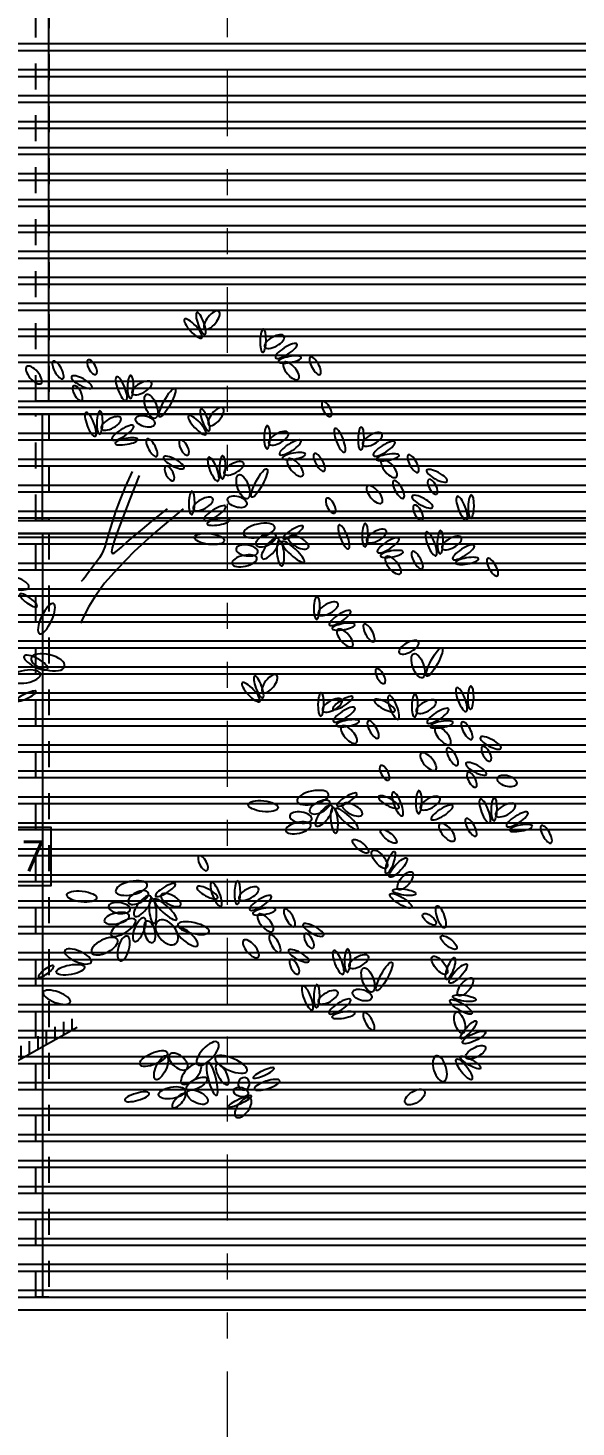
# Model space of a CAD drawing. Header units: millimetres. Extents: x 2056 to 4470, y 1400 to 3101.
# Drawn here: x 2094.78 to 2096.89, y 1443.38 to 1448.76 of the extents above; entities that cross this region are included whole.
import ezdxf
from ezdxf.enums import TextEntityAlignment as Align

# ---------------------------------------------------------------- set-up
doc = ezdxf.new("R2010")
doc.units = ezdxf.units.MM
doc.linetypes.add('DIVIDE', pattern=[31.75, 12.7, -6.35, 0, -6.35, 0, -6.35])
doc.linetypes.add('DOT', pattern=[0.25, 0, -0.25])
for name, color, linetype in [('A-252', 252, 'Continuous'), ('A-253', 253, 'Continuous'), ('A-ANNO-GLAZ', 124, 'Continuous'), ('A-GLAZ', 5, 'Continuous'), ('A-GRID-COLS', 75, 'DIVIDE'), ('A-LDSP-TREE', 74, 'Continuous'), ('A-PLAN-2', 4, 'Continuous'), ('A-PLAN-3', 3, 'Continuous')]:
    doc.layers.add(name, color=color, linetype=linetype)
doc.styles.add('NUEVO', font='SIMPLEX')

# ---------------------------------------------------------------- blocks, each defined once
blk = doc.blocks.new('*X63')
at = {"color": 0}
for p, q in [((197.7, 16.95), (197.7, 17.0074)), ((197.7375, 16.9711), (197.7375, 17.0207)), ((197.5875, 16.8869), (197.5875, 16.9443)), ((197.625, 16.908), (197.625, 16.9653)), ((197.6625, 16.929), (197.6625, 16.9863)), ((197.475, 16.8238), (197.475, 16.8812)), ((197.5125, 16.8449), (197.5125, 16.9022)), ((197.55, 16.8659), (197.55, 16.9232)), ((197.3625, 16.7607), (197.3625, 16.8181)), ((197.4, 16.7818), (197.4, 16.8391)), ((197.4375, 16.8028), (197.4375, 16.8601)), ((197.25, 16.6977), (197.25, 16.755)), ((197.2875, 16.7187), (197.2875, 16.776)), ((197.325, 16.7397), (197.325, 16.797)), ((197.1375, 16.6346), (197.1375, 16.6919)), ((197.175, 16.6556), (197.175, 16.7129)), ((197.2125, 16.6766), (197.2125, 16.7339)), ((197.025, 16.5715), (197.025, 16.6288)), ((197.0625, 16.5925), (197.0625, 16.6498)), ((197.1, 16.6135), (197.1, 16.6709)), ((196.9125, 16.5084), (196.9125, 16.5657)), ((196.95, 16.5294), (196.95, 16.5867)), ((196.9875, 16.5504), (196.9875, 16.6078)), ((196.8, 16.4453), (196.8, 16.5026)), ((196.8375, 16.4663), (196.8375, 16.5236)), ((196.875, 16.4873), (196.875, 16.5447)), ((196.6875, 16.3822), (196.6875, 16.4395)), ((196.725, 16.4032), (196.725, 16.4605)), ((196.7625, 16.4242), (196.7625, 16.4816)), ((196.6125, 16.3401), (196.6125, 16.3974)), ((196.65, 16.3612), (196.65, 16.4185)), ((196.5375, 16.272), (196.5375, 16.3397)), ((196.575, 16.3062), (196.575, 16.3739)), ((196.4625, 16.2036), (196.4625, 16.2713)), ((196.5, 16.2378), (196.5, 16.3055)), ((196.3875, 16.1319), (196.3875, 16.2029)), ((196.425, 16.1694), (196.425, 16.2371)), ((196.35, 16.0938), (196.35, 16.1651)), ((196.275, 16.0177), (196.275, 16.089)), ((196.3125, 16.0558), (196.3125, 16.127)), ((196.2, 15.958), (196.2, 16.0216)), ((196.2375, 15.9875), (196.2375, 16.0511)), ((196.125, 15.899), (196.125, 15.9626)), ((196.1625, 15.9285), (196.1625, 15.9921)), ((196.05, 15.7895), (196.05, 15.8824)), ((196.0875, 15.8482), (196.0875, 15.9331)), ((196.0125, 15.7309), (196.0125, 15.8237)), ((195.975, 15.6722), (195.975, 15.7651)), ((195.9375, 15.6136), (195.9375, 15.7064)), ((195.9, 15.5549), (195.9, 15.6478)), ((195.8625, 15.4963), (195.8625, 15.5891)), ((195.825, 15.4376), (195.825, 15.5305)), ((195.7875, 15.379), (195.7875, 15.4718)), ((195.75, 15.3203), (195.75, 15.4131)), ((195.7125, 15.2617), (195.7125, 15.3545)), ((195.675, 15.203), (195.675, 15.2958)), ((195.6375, 15.1444), (195.6375, 15.2372)), ((195.6, 15.0857), (195.6, 15.1785)), ((195.5625, 15.0271), (195.5625, 15.1199))]:
    blk.add_line(p, q, dxfattribs=at)
blk = doc.blocks.new('E4', base_point=(655.182746, 222.149869))
blk.add_circle((656.700527, 222.149869), 1.51778)
blk = doc.blocks.new('TROPI')
for points in [[(3.8362, 9.6125), (3.7988, 9.5275), (3.7692, 9.4543), (3.7459, 9.3917), (3.728, 9.3387), (3.7142, 9.294), (3.7033, 9.2564), (3.6942, 9.2249), (3.6857, 9.1983), (3.6767, 9.1755), (3.6672, 9.1558), (3.6572, 9.1384), (3.6468, 9.1228), (3.6359, 9.1083), (3.6248, 9.0942), (3.6133, 9.0798), (3.6017, 9.0646), (3.5898, 9.0482), (3.5781, 9.0321), (3.5666, 9.0182), (3.5557, 9.0083)], [(3.8756, 9.5913), (3.8239, 9.4612), (3.7846, 9.3595), (3.7563, 9.2831), (3.7376, 9.2285), (3.7271, 9.1924), (3.7237, 9.1715), (3.7259, 9.1625), (3.7324, 9.1621), (3.7423, 9.1675), (3.7569, 9.1789), (3.7776, 9.1967), (3.8061, 9.2218), (3.8441, 9.2547), (3.8931, 9.2961), (3.9549, 9.3467), (4.0309, 9.407)], [(4.1183, 9.407), (3.9677, 9.2813), (3.848, 9.1721), (3.7553, 9.078), (3.6854, 8.9975), (3.6343, 8.9288), (3.5979, 8.8705), (3.5721, 8.8209), (3.5529, 8.7786)], [(3.5334, 6.5548), (2.0995, 5.7506), (1.8602, 5.5323), (1.6747, 5.3441), (1.4787, 5.19), (0.7849, 4.1049)]]:
    blk.add_lwpolyline(points)
at = {"zscale": 0.01988043750000001}
for p, xscale, yscale, rotation in [((4.2372, 10.367), -0.04224378260025001, 0.0108766469975625, 290.1700857808854), ((4.2369, 10.3979), -0.04023218053181251, 0.01740261929175, 231.1093527808855), ((4.22, 10.3479), -0.04626700661756251, 0.01305196446881251, 313.0310417808855), ((4.5554, 10.268), -0.04224378260025002, 0.01087664699756251, 268.3839888621183), ((4.5665, 10.2968), -0.04023218053181252, 0.01740261929175, 209.3232558621183), ((4.6256, 10.2377), -0.04626700661756251, 0.0130519644688125, 212.7882540812347), ((3.5948, 10.2265), -0.03017413042875, 0.01305196446881251, 117.8529470000019), ((4.6413, 10.2174), -0.04224378260025002, 0.01087664699756251, 189.9272980812347), ((4.8174, 10.2419), -0.03620895651450001, 0.01305196446881251, 119.023390000002), ((3.2563, 10.1893), -0.04023218053181252, 0.01740261929175, 130.8665650812347), ((3.402, 10.219), -0.03620895651450001, 0.01305196446881251, 119.023390000002), ((4.6717, 10.2123), -0.04023218053181252, 0.01740261929175, 130.8665650812347), ((3.5031, 10.1344), -0.04224378260025001, 0.0130519644688125, 151.6001920000019), ((3.5147, 10.0841), -0.03017413042875, 0.01305196446881251, 117.8529470000019), ((3.8028, 10.0023), -0.04626700661756251, 0.0130519644688125, 291.2449448621182), ((3.8258, 10.0137), -0.04224378260025002, 0.01087664699756251, 268.3839888621183), ((3.8369, 10.0425), -0.04023218053181252, 0.01740261929175, 209.3232558621183), ((3.9646, 9.9053), 0.04626700661756253, 0.01957795664343752, 109.9640515443302), ((3.9881, 9.9137), 0.05833665878906252, 0.0130519644688125, 61.65653454433038), ((4.8857, 9.9962), -0.03017413042875, 0.01305196446881251, 117.8529470000019), ((3.6335, 9.8065), -0.04626700661756251, 0.0130519644688125, 291.2449448621182), ((3.6566, 9.8179), -0.04224378260025002, 0.01087664699756251, 268.3839888621183), ((3.6677, 9.8467), -0.04023218053181252, 0.01740261929175, 209.3232558621183), ((3.9611, 9.8723), 0.03620895651450001, 0.01957795664343751, 162.9925695443303), ((4.2425, 9.8167), -0.04626700661756251, 0.01305196446881251, 313.0310417808855), ((4.2597, 9.8358), -0.04224378260025001, 0.0108766469975625, 290.1700857808854), ((4.2593, 9.8666), -0.04023218053181251, 0.01740261929175, 231.1093527808855), ((3.7268, 9.7876), -0.04626700661756251, 0.0130519644688125, 212.7882540812347), ((4.5778, 9.7368), -0.04224378260025002, 0.01087664699756251, 268.3839888621183), ((5.0046, 9.7187), -0.04626700661756251, 0.0130519644688125, 291.2449448621182), ((5.0942, 9.73), -0.04224378260025002, 0.01087664699756251, 268.3839888621183), ((3.7425, 9.7672), -0.04224378260025002, 0.01087664699756251, 189.9272980812347), ((3.9186, 9.7917), -0.03620895651450001, 0.01305196446881251, 119.023390000002), ((4.1011, 9.7842), -0.03017413042875, 0.01305196446881251, 117.8529470000019), ((4.5889, 9.7656), -0.04023218053181252, 0.01740261929175, 209.3232558621183), ((4.648, 9.7065), -0.04626700661756251, 0.0130519644688125, 212.7882540812347), ((5.1053, 9.7588), -0.04023218053181252, 0.01740261929175, 209.3232558621183), ((5.1644, 9.6997), -0.04626700661756251, 0.0130519644688125, 212.7882540812347), ((4.0094, 9.6921), -0.04224378260025001, 0.0130519644688125, 151.6001920000019), ((4.309, 9.56), -0.04626700661756251, 0.0130519644688125, 291.2449448621182), ((4.3321, 9.5713), -0.04224378260025002, 0.01087664699756251, 268.3839888621183), ((4.6637, 9.6862), -0.04224378260025002, 0.01087664699756251, 189.9272980812347), ((4.6942, 9.681), -0.04023218053181252, 0.01740261929175, 130.8665650812347), ((4.8399, 9.7107), -0.03620895651450001, 0.01305196446881251, 119.023390000002), ((5.1801, 9.6794), -0.04224378260025002, 0.01087664699756251, 189.9272980812347), ((5.3562, 9.7039), -0.03620895651450001, 0.01305196446881251, 119.023390000002), ((4.0209, 9.6418), -0.03017413042875, 0.01305196446881251, 117.8529470000019), ((4.3432, 9.6001), -0.04023218053181252, 0.01740261929175, 209.3232558621183), ((4.4944, 9.4714), 0.05833665878906252, 0.0130519644688125, 61.65653454433038), ((5.2105, 9.6742), -0.04023218053181252, 0.01740261929175, 130.8665650812347), ((5.4573, 9.6193), -0.04224378260025001, 0.0130519644688125, 151.6001920000019), ((4.4708, 9.463), 0.04626700661756253, 0.01957795664343752, 109.9640515443302), ((5.1304, 9.5318), -0.04023218053181252, 0.01740261929175, 130.8665650812347), ((5.2761, 9.5615), -0.03620895651450001, 0.01305196446881251, 119.023390000002), ((5.4689, 9.569), -0.03017413042875, 0.01305196446881251, 117.8529470000019), ((4.1628, 9.3755), -0.04224378260025002, 0.01087664699756251, 268.3839888621183), ((4.174, 9.4043), -0.04023218053181252, 0.01740261929175, 209.3232558621183), ((4.4673, 9.43), 0.03620895651450001, 0.01957795664343751, 162.9925695443303), ((4.9081, 9.465), -0.03017413042875, 0.01305196446881251, 117.8529470000019), ((5.3771, 9.4769), -0.04224378260025001, 0.0130519644688125, 151.6001920000019), ((5.6768, 9.3449), -0.04626700661756251, 0.0130519644688125, 291.2449448621182), ((5.6999, 9.3562), -0.04224378260025002, 0.01087664699756251, 268.3839888621183), ((4.2331, 9.3452), -0.04626700661756251, 0.0130519644688125, 212.7882540812347), ((5.3887, 9.4266), -0.03017413042875, 0.01305196446881251, 117.8529470000019), ((4.2488, 9.3249), -0.04224378260025002, 0.01087664699756251, 189.9272980812347), ((4.6218, 9.3067), -0.05833665878906253, 0.02392861146637501, 12.20382100000196), ((4.668, 9.2437), -0.04224378260025002, 0.0108766469975625, 211.7133950000019), ((5.027, 9.1874), -0.04626700661756251, 0.0130519644688125, 291.2449448621182), ((5.1166, 9.1988), -0.04224378260025002, 0.01087664699756251, 268.3839888621183), ((4.1799, 9.2503), 0.05431345465218752, 0.01957795664343751, 353.6901050000019), ((4.6278, 9.2632), -0.04023218053181251, 0.01957795664343751, 26.52386799997875), ((4.6399, 9.2437), -0.04626700661756252, 0.01740261929175, 51.83168500000193), ((4.6459, 9.2328), -0.04626700661756251, 0.0130519644688125, 95.86647800000188), ((4.662, 9.2263), -0.05431345465218753, 0.01305196446881251, 137.1724590000019), ((4.6982, 9.2502), -0.04023218053181251, 0.01740261929175, 152.6526620000019), ((5.1277, 9.2275), -0.04023218053181252, 0.01740261929175, 209.3232558621183), ((5.1868, 9.1685), -0.04626700661756251, 0.0130519644688125, 212.7882540812347), ((5.5076, 9.1491), -0.04626700661756251, 0.0130519644688125, 291.2449448621182), ((5.5306, 9.1604), -0.04224378260025002, 0.01087664699756251, 268.3839888621183), ((5.5417, 9.1892), -0.04023218053181252, 0.01740261929175, 209.3232558621183), ((4.5232, 9.1371), -0.04626700661756252, 0.01957795664343752, 12.75326900000197), ((4.5292, 9.1697), -0.04023218053181251, 0.01957795664343751, 351.7953540000019), ((5.2025, 9.1481), -0.04224378260025002, 0.01087664699756251, 189.9272980812347), ((5.233, 9.143), -0.04023218053181252, 0.01740261929175, 130.8665650812347), ((5.3787, 9.1726), -0.03620895651450001, 0.01305196446881251, 119.023390000002), ((5.6009, 9.1301), -0.04626700661756251, 0.0130519644688125, 212.7882540812347), ((5.6166, 9.1098), -0.04224378260025002, 0.01087664699756251, 189.9272980812347), ((5.7927, 9.1343), -0.03620895651450001, 0.01305196446881251, 119.023390000002), ((3.1135, 9.0214), -0.05310647353068749, 0.0208831471261875, 163.5679570000019), ((3.2181, 8.9379), -0.0386228988770625, 0.0104415835033125, 144.2112280000019), ((4.8513, 8.7989), -0.04224378260025002, 0.01087664699756251, 268.3839888621183), ((3.404, 8.8861), -0.06034828073793751, 0.01957795664343752, 65.18564100000194), ((4.8624, 8.8277), -0.04023218053181252, 0.01740261929175, 209.3232558621183), ((4.9215, 8.7686), -0.04626700661756251, 0.0130519644688125, 212.7882540812347), ((4.9372, 8.7483), -0.04224378260025002, 0.01087664699756251, 189.9272980812347), ((5.1133, 8.7728), -0.03620895651450001, 0.01305196446881251, 119.023390000002), ((4.9677, 8.7431), -0.04023218053181252, 0.01740261929175, 130.8665650812347), ((5.3065, 8.6157), -0.04023218053181252, 0.01740261929175, 209.3232558621183), ((3.2813, 8.5859), -0.06235988280637501, 0.0282792662893125, 165.9879760000019), ((5.4341, 8.4785), 0.04626700661756253, 0.01957795664343752, 109.9640515443302), ((5.4577, 8.4869), 0.05833665878906252, 0.0130519644688125, 61.65653454433038), ((3.2423, 8.5964), -0.0482786285664375, 0.01566236531475, 151.6001920000019), ((3.3324, 8.4989), -0.05471577506587499, 0.02262342098362501, 9.859208000001948), ((4.5556, 8.3666), -0.04224378260025001, 0.0108766469975625, 290.1700857808854), ((4.5552, 8.3975), -0.04023218053181251, 0.01740261929175, 231.1093527808855), ((5.1816, 8.5271), -0.03017413042875, 0.01305196446881251, 117.8529470000019), ((3.194, 8.3492), -0.0418414621865625, 0.008701309645875, 205.1078429999949), ((4.5384, 8.3476), -0.04626700661756251, 0.01305196446881251, 313.0310417808855), ((4.8737, 8.2676), -0.04224378260025002, 0.01087664699756251, 268.3839888621183), ((4.9415, 8.3058), -0.04224378260025002, 0.0108766469975625, 211.7133950000019), ((5.3005, 8.2495), -0.04626700661756251, 0.0130519644688125, 291.2449448621182), ((5.3901, 8.2609), -0.04224378260025002, 0.01087664699756251, 268.3839888621183), ((5.6747, 8.2926), -0.04626700661756251, 0.0130519644688125, 291.2449448621182), ((5.6977, 8.304), -0.04224378260025002, 0.01087664699756251, 268.3839888621183), ((4.8849, 8.2964), -0.04023218053181252, 0.01740261929175, 209.3232558621183), ((4.944, 8.2374), -0.04626700661756251, 0.0130519644688125, 212.7882540812347), ((5.1701, 8.3558), -0.04224378260025001, 0.0130519644688125, 151.6001920000019), ((5.4012, 8.2897), -0.04023218053181252, 0.01740261929175, 209.3232558621183), ((5.4603, 8.2306), -0.04626700661756251, 0.0130519644688125, 212.7882540812347), ((4.9597, 8.217), -0.04224378260025002, 0.01087664699756251, 189.9272980812347), ((5.1358, 8.2415), -0.03620895651450001, 0.01305196446881251, 119.023390000002), ((5.476, 8.2102), -0.04224378260025002, 0.01087664699756251, 189.9272980812347), ((5.6521, 8.2347), -0.03620895651450001, 0.01305196446881251, 119.023390000002), ((4.9901, 8.2119), -0.04023218053181252, 0.01740261929175, 130.8665650812347), ((5.5065, 8.2051), -0.04023218053181252, 0.01740261929175, 130.8665650812347), ((5.7532, 8.1502), -0.04224378260025001, 0.0130519644688125, 151.6001920000019), ((5.4263, 8.0627), -0.04023218053181252, 0.01740261929175, 130.8665650812347), ((5.572, 8.0923), -0.03620895651450001, 0.01305196446881251, 119.023390000002), ((5.7648, 8.0999), -0.03017413042875, 0.01305196446881251, 117.8529470000019), ((5.2041, 7.9958), -0.03017413042875, 0.01305196446881251, 117.8529470000019), ((5.6731, 8.0078), -0.04224378260025001, 0.0130519644688125, 151.6001920000019), ((5.6846, 7.9575), -0.03017413042875, 0.01305196446881251, 117.8529470000019), ((5.9522, 7.8946), 0.03620895651450001, 0.01957795664343751, 162.9925695443303), ((4.9177, 7.8376), -0.05833665878906253, 0.02392861146637501, 12.20382100000196), ((4.964, 7.7745), -0.04224378260025002, 0.0108766469975625, 211.7133950000019), ((5.3229, 7.7183), -0.04626700661756251, 0.0130519644688125, 291.2449448621182), ((5.4125, 7.7296), -0.04224378260025002, 0.01087664699756251, 268.3839888621183), ((4.4758, 7.7812), 0.05431345465218752, 0.01957795664343751, 353.6901050000019), ((4.9237, 7.7941), -0.04023218053181251, 0.01957795664343751, 26.52386799997875), ((4.9358, 7.7745), -0.04626700661756252, 0.01740261929175, 51.83168500000193), ((4.9579, 7.7571), -0.05431345465218753, 0.01305196446881251, 137.1724590000019), ((4.9941, 7.7811), -0.04023218053181251, 0.01740261929175, 152.6526620000019), ((5.1925, 7.8245), -0.04224378260025001, 0.0130519644688125, 151.6001920000019), ((5.4236, 7.7584), -0.04023218053181252, 0.01740261929175, 209.3232558621183), ((5.4828, 7.6993), -0.04626700661756251, 0.0130519644688125, 212.7882540812347), ((5.8035, 7.6799), -0.04626700661756251, 0.0130519644688125, 291.2449448621182), ((5.8265, 7.6912), -0.04224378260025002, 0.01087664699756251, 268.3839888621183), ((5.8377, 7.72), -0.04023218053181252, 0.01740261929175, 209.3232558621183), ((4.8191, 7.6679), -0.04626700661756252, 0.01957795664343752, 12.75326900000197), ((4.8252, 7.7006), -0.04023218053181251, 0.01957795664343751, 351.7953540000019), ((4.9418, 7.7637), -0.04626700661756251, 0.0130519644688125, 95.86647800000188), ((5.6746, 7.7035), -0.03620895651450001, 0.01305196446881251, 119.023390000002), ((5.8968, 7.661), -0.04626700661756251, 0.0130519644688125, 212.7882540812347), ((5.2907, 7.5709), 0.03620895651450002, 0.01305196446881251, 140.9242155679964), ((5.5289, 7.6739), -0.04023218053181252, 0.01740261929175, 130.8665650812347), ((5.9125, 7.6406), -0.04224378260025002, 0.01087664699756251, 189.9272980812347), ((6.0886, 7.6651), -0.03620895651450001, 0.01305196446881251, 119.023390000002), ((5.1365, 7.5168), 0.03620895651450002, 0.01305196446881251, 140.9242155679964), ((5.2361, 7.4326), 0.04023218053181252, 0.01740261929175, 129.0810404867637), ((4.2055, 7.4984), -0.03017413042875, 0.01305196446881251, 117.8529470000019), ((5.2359, 7.4018), 0.04224378260025002, 0.0108766469975625, 70.02030748676371), ((5.2531, 7.3828), 0.0462670066175625, 0.0130519644688125, 47.15935148676375), ((5.301, 7.3142), 0.04023218053181251, 0.01740261929175, 50.62434970588016), ((3.4773, 7.2837), 0.05431345465218752, 0.01957795664343751, 353.6901050000019), ((3.9191, 7.3401), -0.05833665878906253, 0.02392861146637501, 12.20382100000196), ((3.9252, 7.2966), -0.04023218053181251, 0.01957795664343751, 26.52386799997875), ((3.9654, 7.277), -0.04224378260025002, 0.0108766469975625, 211.7133950000019), ((4.1939, 7.327), -0.04224378260025001, 0.0130519644688125, 151.6001920000019), ((4.3243, 7.2208), -0.04626700661756251, 0.0130519644688125, 291.2449448621182), ((4.4139, 7.2321), -0.04224378260025002, 0.01087664699756251, 268.3839888621183), ((4.4251, 7.2609), -0.04023218053181252, 0.01740261929175, 209.3232558621183), ((5.2707, 7.3083), 0.04224378260025001, 0.0108766469975625, 351.5636167058802), ((3.8266, 7.2031), -0.04023218053181251, 0.01957795664343751, 351.7953540000019), ((3.9372, 7.277), -0.04626700661756252, 0.01740261929175, 51.83168500000193), ((3.9433, 7.2662), -0.04626700661756251, 0.0130519644688125, 95.86647800000188), ((3.9594, 7.2596), -0.05431345465218753, 0.01305196446881251, 137.1724590000019), ((3.9956, 7.2836), -0.04023218053181251, 0.01740261929175, 152.6526620000019), ((4.4842, 7.2018), -0.04626700661756251, 0.0130519644688125, 212.7882540812347), ((5.2555, 7.2876), 0.04626700661756252, 0.01305196446881251, 328.7026607058802), ((3.8206, 7.1704), -0.04626700661756252, 0.01957795664343752, 12.75326900000197), ((3.8547, 7.1465), -0.05230183270331248, 0.01957795664343751, 32.12480700000197), ((3.903, 7.1574), -0.04626700661756251, 0.01740261929175, 67.40623600000198), ((3.9775, 7.14), -0.05230183270331252, 0.03262992111225001, 128.8034590000019), ((4.4999, 7.1815), -0.04224378260025002, 0.01087664699756251, 189.9272980812347), ((4.5303, 7.1764), -0.04023218053181252, 0.01740261929175, 130.8665650812347), ((4.676, 7.206), -0.03620895651450001, 0.01305196446881251, 119.023390000002), ((5.5081, 7.1221), 0.03017413042875, 0.01305196446881251, 142.0946585679966), ((5.5556, 7.1019), 0.04224378260025001, 0.01305196446881251, 108.3474135679965), ((3.9191, 7.14), -0.04023218053181251, 0.01957795664343751, 103.5626760000019), ((4.076, 7.1074), -0.05230183270331251, 0.01740261929175, 139.3818930000019), ((4.0881, 7.1204), -0.05833665878906252, 0.01957795664343752, 167.3886050000019), ((4.7771, 7.1214), -0.04224378260025001, 0.0130519644688125, 151.6001920000019), ((4.7886, 7.0711), -0.03017413042875, 0.01305196446881251, 117.8529470000019), ((3.6113, 6.9138), -0.0523018327033125, 0.01957795664343752, 336.6088660000034), ((3.7562, 7.0378), -0.05230183270331252, 0.02392861146637501, 26.97100400000193), ((3.8085, 7.0573), -0.04626700661756251, 0.01957795664343751, 74.49484600000191), ((4.4502, 7.034), -0.04023218053181252, 0.01740261929175, 130.8665650812347), ((4.5958, 7.0636), -0.03620895651450001, 0.01305196446881251, 119.023390000002), ((5.6212, 6.9876), 0.03620895651450002, 0.01305196446881251, 140.9242155679964), ((4.6969, 6.979), -0.04224378260025001, 0.0130519644688125, 151.6001920000019), ((4.7085, 6.9287), -0.03017413042875, 0.01305196446881251, 117.8529470000019), ((4.9966, 6.847), -0.04626700661756251, 0.0130519644688125, 291.2449448621182), ((5.0196, 6.8583), -0.04224378260025002, 0.01087664699756251, 268.3839888621183), ((5.0308, 6.8871), -0.04023218053181252, 0.01740261929175, 209.3232558621183), ((5.5666, 6.8494), 0.04023218053181252, 0.01740261929175, 129.0810404867637), ((5.5663, 6.8185), 0.04224378260025002, 0.0108766469975625, 70.02030748676371), ((3.3217, 6.8311), -0.03419735444606251, 0.008701309645875, 216.8204630000019), ((3.5752, 6.8863), 0.05230183270331252, 0.01740261929175001, 190.2168050000019), ((5.1584, 6.75), 0.04626700661756253, 0.01957795664343752, 109.9640515443302), ((5.1819, 6.7584), 0.05833665878906252, 0.0130519644688125, 61.65653454433038), ((5.5836, 6.7995), 0.0462670066175625, 0.0130519644688125, 47.15935148676375), ((3.3478, 6.7484), -0.05230183270331253, 0.01957795664343752, 159.477800000002), ((4.8273, 6.6512), -0.04626700661756251, 0.0130519644688125, 291.2449448621182), ((4.8504, 6.6625), -0.04224378260025002, 0.01087664699756251, 268.3839888621183), ((4.8615, 6.6913), -0.04023218053181252, 0.01740261929175, 209.3232558621183), ((5.1549, 6.717), 0.03620895651450001, 0.01957795664343751, 162.9925695443303), ((5.6315, 6.731), 0.04023218053181251, 0.01740261929175, 50.62434970588016), ((4.9206, 6.6322), -0.04626700661756251, 0.0130519644688125, 212.7882540812347), ((5.586, 6.7043), 0.04626700661756252, 0.01305196446881251, 328.7026607058802), ((5.6012, 6.7251), 0.04224378260025001, 0.0108766469975625, 351.5636167058802), ((4.9363, 6.6119), -0.04224378260025002, 0.01087664699756251, 189.9272980812347), ((5.1124, 6.6364), -0.03620895651450001, 0.01305196446881251, 119.023390000002), ((5.6571, 6.5228), 0.04023218053181251, 0.01740261929175, 107.2949435679966), ((5.6454, 6.4943), 0.04224378260025001, 0.01087664699756251, 48.23421056799656), ((5.6544, 6.4702), 0.04626700661756251, 0.0130519644688125, 25.3732545679877), ((4.3087, 6.4724), -0.05471577506587501, 0.02262342098362501, 47.23926400000198), ((5.6734, 6.3888), 0.04023218053181252, 0.01740261929175, 28.83825278711288), ((4.0298, 6.4168), 0.05407204649962505, 0.02070913365675002, 203.8639139999995), ((4.0264, 6.3985), 0.04731305559750001, 0.01827276616068751, 245.1856410000019), ((4.0433, 6.4058), -0.04055404481493752, 0.02192730746456251, 140.9565480000019), ((4.2942, 6.3889), -0.06276220322006253, 0.022623420983625, 156.8520710000032), ((5.5091, 6.3987), -0.04827862856643751, 0.02262342098362501, 106.7439511910389), ((5.6213, 6.3809), 0.04626700661756252, 0.01305196446881251, 306.9165637871128), ((5.6431, 6.3945), 0.04224378260025002, 0.01087664699756251, 329.7775197871129), ((4.2121, 6.3523), -0.04827862856643752, 0.02262342098362501, 46.301740000002), ((4.2524, 6.3662), -0.06276220322006253, 0.01392211133775, 104.578648000002), ((4.3022, 6.3523), -0.04184146218656252, 0.01566236531475, 118.6537860000019), ((4.5034, 6.2775), -0.0418414621865625, 0.008701309645875, 205.1078429999949), ((4.1284, 6.2086), 0.04892233725225001, 0.02088314712618752, 190.2168050000019), ((4.1362, 6.2169), 0.04119775350075002, 0.01670652565312501, 27.12316300000196), ((4.4748, 6.1887), 0.02703602324981252, 0.01670652565312502, 164.8719050000019), ((4.4825, 6.2392), -0.02092074103350001, 0.02262342098362501, 349.3989880000019), ((4.5098, 6.2166), -0.04827862856643749, 0.01392211133775, 197.9739020000019), ((3.9309, 6.1925), -0.04626700661756253, 0.01305196446881251, 15.93606183912011), ((4.1284, 6.1891), -0.03347316974925002, 0.01252988429962501, 47.239264000002), ((4.14, 6.2002), 0.04119775350075002, 0.02088314712618751, 332.652662000002), ((4.4941, 6.1776), -0.04634748262856251, 0.008353262826562503, 24.48076999999792), ((4.4864, 6.1651), -0.04248519075281252, 0.02088314712618751, 52.88871000000199), ((5.3401, 6.1375), 0.04119775350075002, 0.02088314712618751, 33.09487319103886)]:
    blk.add_blockref('E4', p, dxfattribs=dict(at, xscale=xscale, yscale=yscale, rotation=rotation))
at = {"xscale": 1.25, "yscale": 1.25, "zscale": 1.25}
blk.add_blockref('*X63', (-243.665, -14.6739), dxfattribs=at)
blk = doc.blocks.new('V')
blk.add_lwpolyline([(-0.003, -0.003), (-0.003, 0), (0.003, 0), (0.003, -0.003)], close=True)
at = {"style": 'NUEVO', "flags": 4}
blk.add_attdef('VEN', text='', height=0.0015, dxfattribs=at).set_placement((0, -0.0015), align=Align.MIDDLE)
blk = doc.blocks.new('persiana prpal')
at = {"layer": 'A-253'}
for points in [[(-18.7194, -1.6), (-18.7194, -1.625), (0, -1.625), (0, -1.6)], [(-18.7194, -1.7), (-18.7194, -1.725), (0, -1.725), (0, -1.7)], [(-18.7194, -1.8), (-18.7194, -1.825), (0, -1.825), (0, -1.8)], [(-18.7194, -1.9), (-18.7194, -1.925), (0, -1.925), (0, -1.9)], [(-18.7194, -2), (-18.7194, -2.025), (0, -2.025), (0, -2)], [(-14.6953, -2.1), (-14.6953, -2.125), (0, -2.125), (0, -2.1)], [(-14.6953, -2.2), (-14.6953, -2.225), (0, -2.225), (0, -2.2)], [(-14.6953, -2.3), (-14.6953, -2.325), (0, -2.325), (0, -2.3)], [(-14.6953, -2.4), (-14.6953, -2.425), (0, -2.425), (0, -2.4)], [(-14.6953, -2.5), (-14.6953, -2.525), (0, -2.525), (0, -2.5)], [(-14.6953, -2.6), (-14.6953, -2.625), (0, -2.625), (0, -2.6)], [(-14.6953, -2.7), (-14.6953, -2.725), (0, -2.725), (0, -2.7)], [(-14.6953, -2.8), (-14.6953, -2.825), (0, -2.825), (0, -2.8)], [(-14.6953, -2.9), (-14.6953, -2.925), (0, -2.925), (0, -2.9)], [(-14.6953, -3), (-14.6953, -3.025), (0, -3.025), (0, -3)], [(-14.6953, -3.1), (-14.6953, -3.125), (0, -3.125), (0, -3.1)], [(-14.6953, -3.2), (-14.6953, -3.225), (0, -3.225), (0, -3.2)], [(-14.6953, -3.3), (-14.6953, -3.325), (0, -3.325), (0, -3.3)], [(-14.6953, -3.4), (-14.6953, -3.425), (0, -3.425), (0, -3.4)], [(-14.6953, -3.5), (-14.6953, -3.525), (0, -3.525), (0, -3.5)], [(-14.6953, -3.6), (-14.6953, -3.625), (0, -3.625), (0, -3.6)], [(-14.6953, -3.7), (-14.6953, -3.725), (0, -3.725), (0, -3.7)], [(-14.6953, -3.8), (-14.6953, -3.825), (0, -3.825), (0, -3.8)], [(-14.6953, -3.9), (-14.6953, -3.925), (0, -3.925), (0, -3.9)], [(-14.6953, -4), (-14.6953, -4.025), (0, -4.025), (0, -4)], [(-14.6953, -4.1), (-14.6953, -4.125), (0, -4.125), (0, -4.1)], [(-14.6953, -4.2), (-14.6953, -4.225), (0, -4.225), (0, -4.2)], [(-14.6953, -4.3), (-14.6953, -4.325), (0, -4.325), (0, -4.3)], [(-14.6954, -4.4), (-14.6954, -4.425), (0, -4.425), (0, -4.4)], [(-14.6953, -4.5), (-14.6953, -4.525), (0, -4.525), (0, -4.5)], [(-14.6953, -4.6), (-14.6953, -4.625), (0, -4.625), (0, -4.6)], [(-14.6953, -4.7), (-14.6953, -4.725), (0, -4.725), (0, -4.7)], [(-14.6953, -4.8), (-14.6953, -4.825), (0, -4.825), (0, -4.8)], [(-14.6953, -4.9), (-14.6953, -4.925), (0, -4.925), (0, -4.9)], [(-14.6953, -5), (-14.6953, -5.025), (0, -5.025), (0, -5)], [(-14.6953, -5.1), (-14.6953, -5.125), (0, -5.125), (0, -5.1)], [(-14.6953, -5.2), (-14.6953, -5.225), (0, -5.225), (0, -5.2)], [(-14.6953, -5.3), (-14.6953, -5.325), (0, -5.325), (0, -5.3)], [(-14.6953, -5.4), (-14.6953, -5.425), (0, -5.425), (0, -5.4)], [(-14.6953, -5.5), (-14.6953, -5.525), (0, -5.525), (0, -5.5)], [(-14.6953, -5.6), (-14.6953, -5.625), (0, -5.625), (0, -5.6)], [(-14.6953, -5.7), (-14.6953, -5.725), (0, -5.725), (0, -5.7)], [(-14.6953, -5.8), (-14.6953, -5.825), (0, -5.825), (0, -5.8)], [(-14.6953, -5.9), (-14.6953, -5.925), (0, -5.925), (0, -5.9)], [(-14.6953, -6), (-14.6953, -6.025), (0, -6.025), (0, -6)], [(-14.6953, -6.1), (-14.6953, -6.125), (0, -6.125), (0, -6.1)], [(-14.6953, -6.2), (-14.6953, -6.225), (0, -6.225), (0, -6.2)], [(-14.6953, -6.3), (-14.6953, -6.325), (0, -6.325), (0, -6.3)], [(-14.6953, -6.4), (-14.6953, -6.425), (0, -6.425), (0, -6.4)]]:
    blk.add_lwpolyline(points, close=True, dxfattribs=at)

msp = doc.modelspace()

# ---------------------------------------------------------------- linework, layer by layer
at = {"layer": 'A-252'}
msp.add_lwpolyline([(2087.3451, 1446.8172), (2101.9404, 1446.8172)], dxfattribs=at)
at = {"layer": 'A-ANNO-GLAZ', "linetype": 'DOT', "ltscale": 0.1, "elevation": 0.2289}
for points in [[(2094.8601, 1447.3272), (2094.8101, 1447.3272), (2094.8101, 1450.2622), (2094.8601, 1450.2622)], [(2094.8101, 1447.2772), (2094.8601, 1447.2772), (2094.8601, 1446.8672), (2094.8101, 1446.8672)], [(2094.8601, 1443.8772), (2094.8101, 1443.8772), (2094.8101, 1446.8172), (2094.8601, 1446.8172)]]:
    msp.add_lwpolyline(points, close=True, dxfattribs=at)
at = {"layer": 'A-GLAZ', "elevation": 0.2289}
for points in [[(2087.2951, 1447.2772), (2087.2951, 1447.3272), (2101.9904, 1447.3272), (2101.9904, 1447.2772), (2087.2951, 1447.2772)], [(2087.2951, 1446.8172), (2087.2951, 1446.8672), (2101.9904, 1446.8672), (2101.9904, 1446.8172), (2087.2951, 1446.8172)]]:
    msp.add_lwpolyline(points, dxfattribs=at)
at = {"layer": 'A-GLAZ'}
for points in [[(2087.3451, 1447.3272), (2101.9404, 1447.3272)], [(2094.8351, 1446.8672), (2094.8351, 1447.2772)], [(2094.8351, 1446.8172), (2094.8351, 1443.8772)]]:
    msp.add_lwpolyline(points, dxfattribs=at)
msp.add_lwpolyline([(2087.2951, 1443.8272), (2087.2951, 1443.8272), (2087.2951, 1443.8772), (2101.9904, 1443.8772), (2101.9905, 1443.8269)], close=True, dxfattribs=at)
at = {"layer": 'A-GRID-COLS', "lineweight": 9, "ltscale": 0.02}
msp.add_lwpolyline([(2095.5477, 1438.3272), (2095.5477, 1454.8881)], dxfattribs=at)
at = {"layer": 'A-PLAN-2'}
msp.add_lwpolyline([(2101.9905, 1443.8272), (2089.2951, 1443.8272), (2089.2951, 1440.3272), (2102.4904, 1440.3272), (2102.4904, 1440.8272), (2089.7951, 1440.8272), (2089.7951, 1443.2672), (2102.9904, 1443.2672), (2102.9904, 1451.5423), (2082.5077, 1451.5423), (2082.5077, 1448.1993), (2083.271, 1448.1993), (2083.271, 1450.2672), (2101.9904, 1450.2672), (2101.9905, 1443.8272)], dxfattribs=at)
at = {"layer": 'A-PLAN-3'}
msp.add_lwpolyline([(2097.726, 1447.3272), (2094.8597, 1447.3272), (2094.8597, 1450.2672), (2097.726, 1450.2672)], close=True, dxfattribs=at)

# ---------------------------------------------------------------- block references
msp.add_blockref('persiana prpal', (2101.9904, 1450.3023))
at = {"layer": 'A-ANNO-GLAZ'}
ref = msp.add_blockref('V', (2094.6428, 1445.6864), dxfattribs=dict(at, xscale=75, yscale=75, zscale=75))
ref.add_attrib('VEN', 'V-17', dxfattribs={"layer": '0', "color": 0, "height": 0.1125, "style": 'NUEVO', "flags": 4}).set_placement((2094.6428, 1445.5739), align=Align.MIDDLE)
at = {"layer": 'A-LDSP-TREE', "ltscale": 35, "xscale": 0.6999999999534339, "yscale": 0.6999999999534339, "zscale": 0.7}
msp.add_blockref('TROPI', (2092.4948, 1440.3272), dxfattribs=at)

doc.saveas('drawing.dxf')
